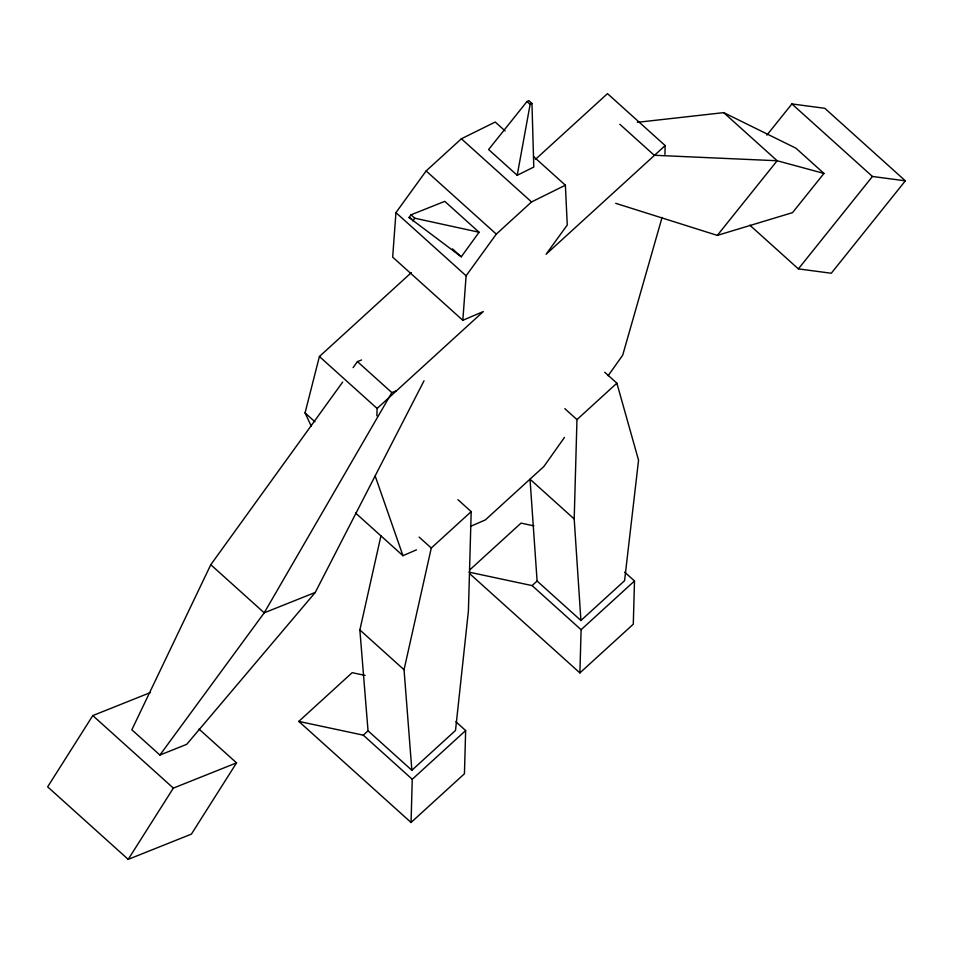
<?xml version="1.0" encoding="UTF-8"?>
<svg xmlns="http://www.w3.org/2000/svg" width="953" height="953" viewBox="0 0 953 953"><rect width="100%" height="100%" fill="white"/><g stroke="black" fill="none" stroke-linecap="round" stroke-linejoin="round"><path stroke-width="1.43" d="M376.888 415.806L377.102 408.468L483.278 311.571L462.824 320.303L392.672 257.131L395.948 212.626L426.134 170.944L461.383 138.781L495.215 122.032L505.09 130.918M365.082 675.427L352.181 672.675L298.789 721.397L411.053 822.475L412.256 779.268L465.648 730.546L455.856 721.719M457.94 499.682L471.187 511.618L468.411 610.992L455.51 730.451L411.863 770.274L368.037 730.808L359.865 629.957L380.95 535.789M465.648 730.546L464.445 773.753L411.053 822.475M616.877 383.177L638.558 460.239L624.572 580.687L580.925 620.51L574.194 518.98L576.97 419.594L616.877 383.177L604.726 372.242M469.841 573.813L579.889 672.913L581.104 629.707L634.495 580.973L624.691 572.157M634.495 580.973L633.292 624.191L579.889 672.913M664.932 154.386L665.17 145.571L607.49 93.632L535.383 159.425M462.824 320.303L466.112 275.798L496.299 234.116L531.536 201.953L565.379 185.204L533.585 156.578M517.205 175.281L530.142 104.33L531.965 103.436L528.82 100.601L526.997 101.506L488.615 149.538L517.205 175.281L533.787 167.061L531.965 103.436M411.863 770.274L404.048 669.733L431.28 548.035L471.187 511.618M311.321 426.325L305.055 412.875L319.41 356.517L411.362 272.606M662.073 217.427L622.702 355.171L608.145 375.732M342.687 382.046L210.78 564.712L131.848 729.772L159.913 755.038L186.717 744.329L315.264 592.432L424.025 380.795M395.948 390.956L391.838 392.6L264.219 612.827L159.913 755.038M150.491 692.533L92.798 715.584L47.65 786.844L128.202 859.368L191.398 834.125L236.547 762.876L199.022 729.093M128.202 859.368L173.351 788.119L236.547 762.876M564.474 437.427L543.913 466.47L485.339 519.921L470.484 526.378M353.098 367.632L357.446 361.616L361.544 359.984M409.051 217.522L411.005 214.818L444.765 201.357L479.073 232.246L461.276 256.81L409.051 217.522L411.613 218.725M412.828 220.917L414.781 218.213L479.073 232.246M766.891 135.123L791.895 103.937L824.798 108.297L905.35 180.832L831.278 273.249L798.376 268.889L749.82 225.17M717.311 235.391L777.148 160.747L823.952 173.434L792.527 212.638L717.311 235.391L615.709 203.323M798.376 268.889L872.448 176.472L905.35 180.832M665.17 145.571L546.093 254.248L567.261 225.003L565.379 185.204M469.817 569.846L521.029 523.114L533.918 525.865M298.789 721.397L363.272 735.156L368.037 730.808M469.067 572.145L532.108 585.595L537.099 581.044L530.023 479.204L574.194 518.98M355.529 512.988L402.964 555.694L416.473 549.833M315.264 592.432L264.219 612.827L210.78 564.712M637.39 122.318L723.708 112.633L795.886 148.168L823.952 173.434M791.895 103.937L872.448 176.472M723.708 112.633L777.148 160.747L654.235 155.268L619.831 124.283M526.997 101.506L530.142 104.33M461.383 138.781L531.536 201.953M426.134 170.944L496.299 234.116M452.425 248.84L461.276 256.81M411.005 214.818L414.781 218.213M395.948 212.626L466.112 275.798M564.819 408.658L576.97 419.594M357.446 361.616L391.838 392.6M319.41 356.517L377.102 408.468M537.099 581.044L580.925 620.51M532.108 585.595L581.104 629.707M305.055 412.875L314.919 421.762M419.129 537.099L431.28 548.035M359.865 629.957L404.048 669.733M363.272 735.156L412.256 779.268M92.798 715.584L173.351 788.119M375.208 476.059L402.964 555.694"/></g></svg>
